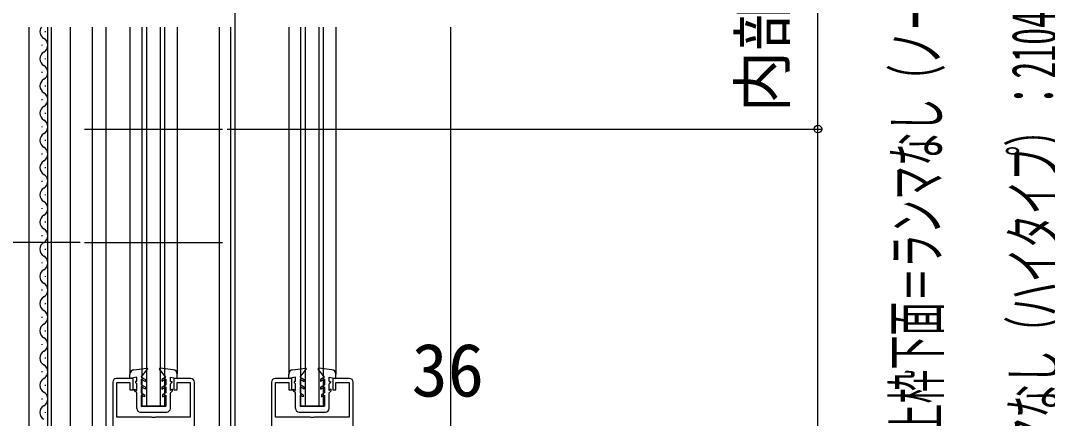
# Model space of a CAD drawing. Units: millimetres, scale not verified. Extents: x -700 to 700, y -1044 to 1037.
# Drawn here: x -297.8 to -71.4, y 187.9 to 275.7 of the extents above; entities that cross this region are included whole.
import ezdxf
from ezdxf.enums import TextEntityAlignment as Align

# ---------------------------------------------------------------- set-up
doc = ezdxf.new("R2010")
doc.units = ezdxf.units.MM
doc.header["$LTSCALE"] = 6
for name, color, linetype in [('0-3_YKK_11', 7, 'Continuous'), ('0-4_YKK_12', 2, 'Continuous'), ('0-5_YKK_13', 4, 'Continuous'), ('0-6_YKK_D', 6, 'Continuous')]:
    doc.layers.add(name, color=color, linetype=linetype)
doc.styles.add('ＭＳ ゴシック', font='')
doc.styles.get('ＭＳ ゴシック').set_extended_font_data('MS Gothic')

msp = doc.modelspace()

# ---------------------------------------------------------------- linework, layer by layer
at = {"layer": '0-3_YKK_11'}
for p, q in [((-277.49, 195.925), (-277.49, 87.725)), ((-242.49, 195.924), (-242.49, 105.724))]:
    msp.add_line(p, q, dxfattribs=at)
for points in [[(-260.29, 196.725), (-263.99, 196.725), (-263.99, 194.225), (-263.29, 194.225), (-263.29, 195.825), (-260.39, 195.825), (-260.39, 188.225), (-268.032, 188.225), (-268.215, 188.105), (-268.765, 188.105), (-268.948, 188.225), (-276.59, 188.225), (-276.59, 195.825), (-273.69, 195.825), (-273.69, 194.225), (-272.99, 194.225), (-272.99, 196.725), (-276.69, 196.725)], [(-275.29, 95.525), (-276.59, 95.525), (-276.59, 104.825), (-260.39, 104.825), (-260.39, 94.725), (-259.49, 94.725), (-259.49, 195.925)], [(-225.29, 196.724), (-228.99, 196.724), (-228.99, 194.224), (-228.29, 194.224), (-228.29, 195.824), (-225.39, 195.824), (-225.39, 188.224), (-233.032, 188.224), (-233.215, 188.104), (-233.765, 188.104), (-233.948, 188.224), (-241.59, 188.224), (-241.59, 195.824), (-238.69, 195.824), (-238.69, 194.224), (-237.99, 194.224), (-237.99, 196.724), (-241.69, 196.724)], [(-240.29, 113.524), (-241.59, 113.524), (-241.59, 122.824), (-225.39, 122.824), (-225.39, 112.724), (-224.49, 112.724), (-224.49, 195.924)]]:
    msp.add_lwpolyline(points, dxfattribs=at)
for centre, start, end in [((-276.69, 195.925), 90.00001, 179.99999), ((-260.29, 195.925), 0.00001, 89.99999), ((-241.69, 195.924), 90.00001, 179.99999), ((-225.29, 195.924), 0.00001, 89.99999)]:
    msp.add_arc(centre, 0.8, start, end, dxfattribs=at)
at = {"layer": '0-4_YKK_12'}
for p, q in [((-250.49, -224.275), (-250.49, 659.973)), ((-291.788, 131.224), (-291.788, 274.225)), ((-290.988, 131.224), (-290.988, 274.225)), ((-286.788, 131.224), (-286.788, 274.225)), ((-281.988, 86.224), (-281.988, 274.225)), ((-278.99, 274.225), (-278.99, 86.725)), ((-273.69, 274.225), (-273.69, 197.655)), ((-270.99, 190.725), (-270.99, 274.225)), ((-269.99, 190.725), (-269.99, 274.225)), ((-266.99, 190.725), (-266.99, 274.225)), ((-265.99, 190.725), (-265.99, 274.225)), ((-263.29, 274.225), (-263.29, 197.655)), ((-253.99, 274.225), (-253.99, 94.725)), ((-251.49, 274.225), (-251.49, 104.725)), ((-238.69, 274.225), (-238.69, 197.619)), ((-235.99, 190.725), (-235.99, 274.225)), ((-234.99, 190.725), (-234.99, 274.225)), ((-231.99, 190.725), (-231.99, 274.225)), ((-230.99, 190.725), (-230.99, 274.225)), ((-228.29, 274.225), (-228.29, 197.619)), ((-202.99, 274.225), (-202.99, 167.725)), ((-283.69, 251.725), (-253.29, 251.725)), ((-283.69, 226.725), (-253.29, 226.725)), ((-270.99, 190.725), (-265.99, 190.725)), ((-235.99, 190.725), (-230.99, 190.725))]:
    msp.add_line(p, q, dxfattribs=at)
msp.add_lwpolyline([(-295.988, 274.225), (-295.988, 86.222), (-289.787, 86.222)], dxfattribs=at)
at = {"layer": '0-5_YKK_13'}
for p, q in [((-292.289, 273.124), (-292.289, 273.324)), ((-293.049, 270.124), (-293.049, 270.324)), ((-292.289, 267.124), (-292.289, 267.324)), ((-293.049, 264.124), (-293.049, 264.324)), ((-292.289, 261.124), (-292.289, 261.324)), ((-293.049, 258.124), (-293.049, 258.324)), ((-292.289, 255.124), (-292.289, 255.324)), ((-293.049, 252.124), (-293.049, 252.324)), ((-292.289, 249.124), (-292.289, 249.324)), ((-293.049, 246.124), (-293.049, 246.324)), ((-292.289, 243.124), (-292.289, 243.324)), ((-293.049, 240.124), (-293.049, 240.324)), ((-292.289, 237.124), (-292.289, 237.324)), ((-293.049, 234.124), (-293.049, 234.324)), ((-292.289, 231.124), (-292.289, 231.324)), ((-293.05, 228.124), (-293.05, 228.324)), ((-292.29, 225.124), (-292.29, 225.324)), ((-293.05, 222.124), (-293.05, 222.324)), ((-292.29, 219.124), (-292.29, 219.324)), ((-293.05, 216.124), (-293.05, 216.324)), ((-292.29, 213.124), (-292.29, 213.324)), ((-293.05, 210.124), (-293.05, 210.324)), ((-292.29, 207.124), (-292.29, 207.324)), ((-293.05, 204.124), (-293.05, 204.324)), ((-292.29, 201.124), (-292.29, 201.324)), ((-293.05, 198.124), (-293.05, 198.324)), ((-272.822, 198.647), (-269.957, 199.03)), ((-272.19, 196.031), (-272.19, 197.031)), ((-271.19, 197.031), (-269.821, 198.788)), ((-271.19, 197.031), (-270.29, 196.511)), ((-265.79, 197.031), (-267.158, 198.788)), ((-264.157, 198.646), (-267.023, 199.03)), ((-265.79, 197.031), (-266.69, 196.511)), ((-264.79, 196.031), (-264.79, 197.031)), ((-237.822, 198.646), (-234.957, 199.029)), ((-237.19, 196.03), (-237.19, 197.03)), ((-236.19, 197.03), (-234.821, 198.788)), ((-236.19, 197.03), (-235.29, 196.511)), ((-230.79, 197.03), (-232.158, 198.788)), ((-229.157, 198.646), (-232.023, 199.029)), ((-230.79, 197.03), (-231.69, 196.511)), ((-229.79, 196.03), (-229.79, 197.03)), ((-292.29, 195.124), (-292.29, 195.324)), ((-272.19, 195.531), (-272.489, 195.83)), ((-272.19, 194.108), (-272.19, 195.531)), ((-271.19, 196.569), (-271.19, 195.331)), ((-271.19, 196.569), (-270.29, 196.049)), ((-270.29, 194.811), (-271.19, 195.331)), ((-270.29, 194.349), (-271.19, 194.869)), ((-271.19, 194.869), (-271.19, 193.531)), ((-270.29, 196.511), (-270.29, 196.049)), ((-270.29, 194.811), (-270.29, 194.349)), ((-265.79, 196.569), (-266.69, 196.049)), ((-266.69, 196.511), (-266.69, 196.049)), ((-266.69, 194.811), (-265.79, 195.331)), ((-266.69, 194.349), (-265.79, 194.869)), ((-266.69, 194.811), (-266.69, 194.349)), ((-265.79, 196.569), (-265.79, 195.331)), ((-265.79, 194.869), (-265.79, 193.531)), ((-264.79, 195.531), (-264.49, 195.83)), ((-264.79, 194.108), (-264.79, 195.531)), ((-237.19, 195.53), (-237.489, 195.83)), ((-237.19, 194.108), (-237.19, 195.53)), ((-236.19, 196.568), (-236.19, 195.33)), ((-236.19, 196.568), (-235.29, 196.049)), ((-235.29, 194.811), (-236.19, 195.33)), ((-235.29, 194.349), (-236.19, 194.869)), ((-236.19, 194.869), (-236.19, 193.53)), ((-235.29, 196.511), (-235.29, 196.049)), ((-235.29, 194.811), (-235.29, 194.349)), ((-230.79, 196.568), (-231.69, 196.049)), ((-231.69, 196.511), (-231.69, 196.049)), ((-231.69, 194.811), (-230.79, 195.33)), ((-231.69, 194.349), (-230.79, 194.868)), ((-231.69, 194.811), (-231.69, 194.349)), ((-230.79, 196.568), (-230.79, 195.33)), ((-230.79, 194.868), (-230.79, 193.53)), ((-229.79, 195.53), (-229.49, 195.83)), ((-229.79, 194.108), (-229.79, 195.53)), ((-272.69, 194.397), (-272.19, 194.108)), ((-272.69, 194.031), (-272.69, 194.397)), ((-272.19, 193.531), (-272.69, 194.031)), ((-272.19, 190.124), (-272.19, 193.531)), ((-271.19, 193.531), (-270.49, 193.126)), ((-270.49, 192.665), (-271.19, 193.069)), ((-271.19, 193.069), (-271.19, 190.624)), ((-270.49, 193.126), (-270.49, 192.665)), ((-265.79, 193.531), (-266.49, 193.126)), ((-266.49, 193.126), (-266.49, 192.665)), ((-266.49, 192.665), (-265.79, 193.069)), ((-265.79, 193.069), (-265.79, 190.63)), ((-264.29, 194.397), (-264.79, 194.108)), ((-264.79, 193.531), (-264.29, 194.031)), ((-264.79, 190.13), (-264.79, 193.531)), ((-264.29, 194.031), (-264.29, 194.397)), ((-237.69, 194.396), (-237.19, 194.108)), ((-237.69, 194.03), (-237.69, 194.396)), ((-237.19, 193.53), (-237.69, 194.03)), ((-237.19, 190.123), (-237.19, 193.53)), ((-236.19, 193.53), (-235.49, 193.126)), ((-235.49, 192.664), (-236.19, 193.069)), ((-236.19, 193.069), (-236.19, 190.624)), ((-235.49, 193.126), (-235.49, 192.664)), ((-230.79, 193.53), (-231.49, 193.126)), ((-231.49, 193.126), (-231.49, 192.664)), ((-231.49, 192.664), (-230.79, 193.068)), ((-230.79, 193.068), (-230.79, 190.629)), ((-229.29, 194.396), (-229.79, 194.108)), ((-229.79, 193.53), (-229.29, 194.03)), ((-229.79, 190.129), (-229.79, 193.53)), ((-229.29, 194.03), (-229.29, 194.396)), ((-293.05, 192.124), (-293.05, 192.324)), ((-271.19, 190.624), (-265.79, 190.63)), ((-236.19, 190.624), (-230.79, 190.629)), ((-292.29, 189.124), (-292.29, 189.324)), ((-271.389, 189.324), (-265.589, 189.33)), ((-236.389, 189.323), (-230.589, 189.329))]:
    msp.add_line(p, q, dxfattribs=at)
for points in [[(-272.19, 197.031), (-273.69, 196.731), (-273.69, 197.655)], [(-264.79, 197.031), (-263.29, 196.731), (-263.29, 197.655)], [(-237.19, 197.03), (-238.69, 196.73), (-238.69, 197.655)], [(-229.79, 197.03), (-228.29, 196.73), (-228.29, 197.655)], [(-272.189, 196.031), (-272.489, 196.031), (-272.489, 195.83)], [(-264.79, 196.031), (-264.49, 196.031), (-264.49, 195.83)], [(-237.19, 196.03), (-237.489, 196.03), (-237.489, 195.83)], [(-229.79, 196.03), (-229.49, 196.03), (-229.49, 195.83)]]:
    msp.add_lwpolyline(points, dxfattribs=at)
for centre, radius, start, end in [((-291.831, 273.224), 1.718, 144.35598, 240.8092), ((-293.508, 270.224), 1.718, 299.1992, 60.80046), ((-291.831, 267.224), 1.718, 119.19047, 240.8092), ((-293.508, 264.224), 1.718, 299.1992, 60.80046), ((-291.831, 261.224), 1.718, 119.19047, 240.8092), ((-293.508, 258.224), 1.718, 299.1992, 60.80046), ((-291.831, 255.224), 1.718, 119.19047, 240.8092), ((-293.508, 252.224), 1.718, 299.1992, 60.80046), ((-291.831, 249.224), 1.718, 119.19047, 240.8092), ((-293.508, 246.224), 1.718, 299.1992, 60.80046), ((-291.831, 243.224), 1.718, 119.19047, 240.8092), ((-293.508, 240.224), 1.718, 299.1992, 60.80046), ((-291.831, 237.224), 1.718, 119.19047, 240.8092), ((-293.508, 234.224), 1.718, 299.1992, 60.80046), ((-291.831, 231.224), 1.718, 119.19047, 240.8092), ((-293.508, 228.224), 1.718, 299.1992, 60.80046), ((-291.832, 225.224), 1.718, 119.19047, 240.8092), ((-293.508, 222.224), 1.718, 299.1992, 60.80046), ((-291.832, 219.224), 1.718, 119.19047, 240.8092), ((-293.508, 216.224), 1.718, 299.1992, 60.80046), ((-291.832, 213.224), 1.718, 119.19047, 240.8092), ((-293.508, 210.224), 1.718, 299.1992, 60.80046), ((-291.832, 207.224), 1.718, 119.19047, 240.8092), ((-293.508, 204.224), 1.718, 299.1992, 60.80046), ((-291.832, 201.224), 1.718, 119.19047, 240.8092), ((-293.508, 198.224), 1.718, 299.1992, 60.80046), ((-272.69, 197.655), 1, 97.60325, 180.00023), ((-269.939, 198.881), 0.15, 322.09474, 96.54248), ((-267.04, 198.881), 0.15, 83.45624, 217.90398), ((-264.29, 197.655), 1, 359.99849, 82.39547), ((-237.69, 197.655), 1, 97.60325, 180.00023), ((-234.939, 198.88), 0.15, 322.09474, 96.54248), ((-232.04, 198.88), 0.15, 83.45624, 217.90398), ((-229.29, 197.655), 1, 359.99849, 82.39547), ((-291.832, 195.224), 1.718, 119.19047, 240.8092), ((-293.508, 192.224), 1.718, 299.1992, 60.80046), ((-291.832, 189.224), 1.718, 119.19047, 240.8092), ((-271.39, 190.124), 0.8, 179.99936, 270.05871), ((-265.59, 190.13), 0.8, 270.05871, 359.99936), ((-236.39, 190.123), 0.8, 179.99936, 270.05871), ((-230.59, 190.129), 0.8, 270.05871, 359.99936)]:
    msp.add_arc(centre, radius, start, end, dxfattribs=at)
at = {"layer": '0-6_YKK_D'}
for p, q in [((-252.29, 251.725), (-120.991, 251.725)), ((-284.69, 226.725), (-378.991, 226.725))]:
    msp.add_line(p, q, dxfattribs=at)
msp.add_lwpolyline([(-121.991, 121.225), (-121.991, 251.725), (-121.991, 406.171)], dxfattribs=at)
msp.add_circle((-121.991, 251.725), 0.85, dxfattribs=at)

# ---------------------------------------------------------------- texts
at = {"layer": '0-6_YKK_D', "style": 'ＭＳ ゴシック'}
msp.add_text('内部引き手：812.5', height=9.971, rotation=90, dxfattribs=at).set_placement((-126.268, 255.384), align=Align.BOTTOM_LEFT)
at = {"layer": '0-6_YKK_D', "style": 'ＭＳ ゴシック', "width": 0.55}
for s, p in [('デッキ面～上枠下面＝ランマなし（ノーマルタイプ）：1904.5、', (-92.257, 146.334)), ('ランマなし（ハイタイプ）：2104.5、ランマ付き：2417.5', (-66.345, 165.607))]:
    msp.add_text(s, height=9.971, rotation=90, dxfattribs=at).set_placement(p, align=Align.BOTTOM_LEFT)
at = {"layer": '0-6_YKK_D', "style": 'ＭＳ ゴシック'}
msp.add_text('36', height=11.73, dxfattribs=at).set_placement((-211.581, 189.225), align=Align.BOTTOM_LEFT)

doc.saveas('drawing.dxf')
